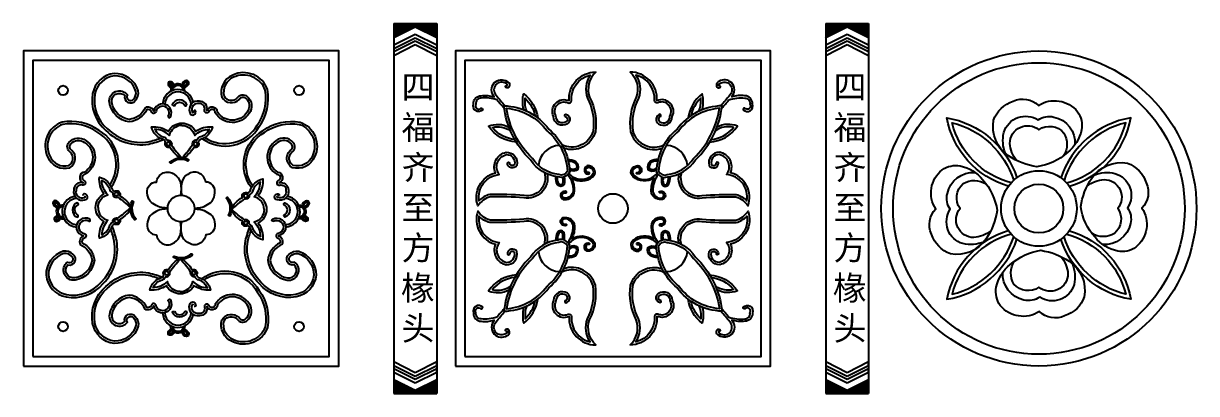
# Model space of a CAD drawing. Extents: x -66030 to 95157, y -13132 to 45879.
# Drawn here: x -64373 to -62885, y -962 to -492 of the extents above; entities that cross this region are included whole.
import ezdxf

# ---------------------------------------------------------------- set-up
doc = ezdxf.new("R2010")
doc.units = 0
doc.header["$LTSCALE"] = 100
doc.header["$MEASUREMENT"] = 0
for name, color, linetype in [('3', 11, 'CONTINUOUS'), ('4', 121, 'CONTINUOUS'), ('BH', 21, 'CONTINUOUS'), ('TEXT', 105, 'CONTINUOUS')]:
    doc.layers.add(name, color=color, linetype=linetype)
doc.styles.add('HZ', font='simhei.ttf')

# ---------------------------------------------------------------- blocks, each defined once
blk = doc.blocks.new('A$C16F37A51')
at = {"layer": '3'}
for p, q in [((0, 469.8), (0, 0)), ((0, 469.8), (54.4, 469.8)), ((0, 469.8), (0, 451.8)), ((0, 451.8), (27.2, 465.4)), ((27.2, 465.4), (54.4, 451.8)), ((54.4, 469.8), (54.4, 0)), ((54.4, 469.8), (54.4, 451.8)), ((0, 442.5), (27.2, 456.1)), ((0, 437.8), (27.2, 451.4)), ((0, 434), (27.2, 447.6)), ((27.2, 456.1), (54.4, 442.5)), ((27.2, 451.4), (54.4, 437.8)), ((27.2, 447.6), (54.4, 434)), ((0, 429.3), (27.2, 442.9)), ((0, 442.5), (0, 437.8)), ((0, 434), (0, 429.3)), ((27.2, 442.9), (54.4, 429.3)), ((54.4, 442.5), (54.4, 437.8)), ((54.4, 434), (54.4, 429.3)), ((0, 40.5), (27.2, 26.9)), ((0, 35.8), (27.2, 22.2)), ((0, 32), (27.2, 18.4)), ((27.2, 26.9), (54.4, 40.5)), ((27.2, 22.2), (54.4, 35.8)), ((27.2, 18.4), (54.4, 32)), ((54.4, 35.8), (54.4, 40.5)), ((54.4, 27.3), (54.4, 32)), ((0, 27.3), (27.2, 13.7)), ((0, 18), (27.2, 4.4)), ((27.2, 13.7), (54.4, 27.3)), ((27.2, 4.4), (54.4, 18)), ((54.4, 0), (54.4, 18)), ((0, 0), (54.4, 0))]:
    blk.add_line(p, q, dxfattribs=at)
at = {"layer": 'BH'}
for p, q in [((11.9, 457.8), (0, 469.6)), ((10.5, 457), (0, 467.5)), ((9, 456.3), (0, 465.4)), ((7.6, 455.6), (0, 463.3)), ((13.3, 458.5), (1.9, 469.8)), ((14.7, 459.2), (4, 469.8)), ((16.1, 459.9), (6.2, 469.8)), ((17.5, 460.6), (8.3, 469.8)), ((18.9, 461.3), (10.4, 469.8)), ((20.4, 462), (12.5, 469.8)), ((21.8, 462.7), (14.7, 469.8)), ((23.2, 463.4), (16.8, 469.8)), ((24.6, 464.1), (18.9, 469.8)), ((26, 464.8), (21, 469.8)), ((27.9, 465.1), (23.1, 469.8)), ((32.1, 462.9), (25.3, 469.8)), ((36.4, 460.8), (27.4, 469.8)), ((40.6, 458.7), (29.5, 469.8)), ((44.9, 456.6), (31.6, 469.8)), ((49.1, 454.4), (33.7, 469.8)), ((53.4, 452.3), (35.9, 469.8)), ((54.4, 453.4), (38, 469.8)), ((54.4, 455.6), (40.1, 469.8)), ((54.4, 457.7), (42.2, 469.8)), ((54.4, 459.8), (44.4, 469.8)), ((54.4, 461.9), (46.5, 469.8)), ((54.4, 464), (48.6, 469.8)), ((54.4, 466.2), (50.7, 469.8)), ((54.4, 468.3), (52.8, 469.8)), ((6.2, 454.9), (0, 461.1)), ((4.8, 454.2), (0, 459)), ((3.4, 453.5), (0, 456.9)), ((2, 452.8), (0, 454.8)), ((0.6, 452.1), (0, 452.7)), ((15.9, 0), (0, 15.9)), ((18.1, 0), (0.1, 17.9)), ((20.2, 0), (4.4, 15.8)), ((54.4, 10.4), (49.3, 15.5)), ((54.4, 12.5), (50.7, 16.2)), ((54.4, 14.6), (52.1, 16.9)), ((54.4, 16.7), (53.5, 17.6)), ((13.8, 0), (0, 13.8)), ((11.7, 0), (0, 11.7)), ((9.6, 0), (0, 9.6)), ((7.5, 0), (0, 7.5)), ((5.3, 0), (0, 5.3)), ((3.2, 0), (0, 3.2)), ((1.1, 0), (0, 1.1)), ((22.3, 0), (8.6, 13.7)), ((24.4, 0), (12.9, 11.6)), ((26.6, 0), (17.1, 9.4)), ((28.7, 0), (21.4, 7.3)), ((30.8, 0), (25.6, 5.2)), ((32.9, 0), (28.1, 4.8)), ((35, 0), (29.5, 5.6)), ((37.2, 0), (30.9, 6.3)), ((39.3, 0), (32.3, 7)), ((41.4, 0), (33.7, 7.7)), ((43.5, 0), (35.1, 8.4)), ((45.6, 0), (36.6, 9.1)), ((47.8, 0), (38, 9.8)), ((49.9, 0), (39.4, 10.5)), ((52, 0), (40.8, 11.2)), ((54.1, 0), (42.2, 11.9)), ((54.4, 1.9), (43.6, 12.6)), ((54.4, 4), (45, 13.3)), ((54.4, 6.1), (46.5, 14)), ((54.4, 8.2), (47.9, 14.7))]:
    blk.add_line(p, q, dxfattribs=at)

msp = doc.modelspace()

# ---------------------------------------------------------------- linework, layer by layer
at = {"layer": '4'}
for points in [[(-64361.1, -914.7), (-63985.1, -914.7), (-63985.1, -538.7), (-64361.1, -538.7)], [(-63813.1, -914.7), (-63437.1, -914.7), (-63437.1, -538.7), (-63813.1, -538.7)]]:
    msp.add_lwpolyline(points, close=True, dxfattribs=at)
for points in [[(-64189.3, -609.4, 0.872261), (-64186.7, -610.9, 1.177577), (-64207.8, -603.1, 0.450939), (-64218.8, -598.8, -0.262346), (-64238.7, -613.7, -0.330908), (-64261, -591.8, -0.722592), (-64244.6, -583.2, 0.819026), (-64231.3, -589.8, 0.249326), (-64227.4, -577.3, 0.336146), (-64257.9, -555.4, 0.333135), (-64285.3, -580.8, 0.266298), (-64268.5, -627.7, 0.240875), (-64214.1, -644.9, 0.037355), (-64195.3, -639.1, 0.037355)], [(-64189.3, -609.4, 1.177577), (-64204.9, -603.7, -0.760368), (-64210.6, -604.1, 0.395269), (-64216.6, -601.1, -0.254502), (-64238.8, -616.7, -0.334586), (-64264, -592.2, -0.788151), (-64241.1, -582.6, 0.981233), (-64233.6, -587.8, 0.250361), (-64230.3, -578, 0.333221), (-64257.7, -558.4, 0.331921), (-64282.4, -581.3, 0.266889), (-64266.5, -625.5, 0.240957), (-64214.7, -642, 0.030771), (-64199.5, -637.5, 0.030771)], [(-64169.3, -573.1, 0.231977), (-64163.4, -568.7, 0.577847), (-64166.4, -564.1, 0.368832), (-64171.9, -569.9)], [(-64146, -638.2, 0.438704), (-64073.9, -622.7, 0.198602), (-64063.4, -575.7, 0.444296), (-64107.6, -557.3, 0.380038), (-64121.3, -585.5, 0.499805), (-64099.4, -588.2, -0.493787), (-64091.2, -586.7, -0.395801), (-64089.2, -604.3, -0.545709), (-64126.8, -604.3, 0.767554), (-64140.5, -602.3, 0.520552), (-64149.9, -590.6, 0.592386), (-64162, -604.7, 0.96344), (-64154.6, -604.3, 0.543381), (-64156.5, -602.1)], [(-64143, -636.6, 0.429488), (-64076.5, -621, 0.198012), (-64066.3, -576.5, 0.442499), (-64106.4, -560.1, 0.375785), (-64118.5, -584.3, 0.478604), (-64101.8, -586.4, -0.472454), (-64089.2, -584.4, -0.393233), (-64086.7, -606, -0.554754), (-64129.7, -605.2, 0.824365), (-64137.7, -603.5, -0.942398), (-64143.4, -601.5, 0.54183), (-64150.1, -593.6, 0.636175), (-64159, -604.1, 1.172999), (-64157.6, -604.3)], [(-63763.1, -599.4, -0.012328), (-63772.4, -588.9, 0.112437), (-63792.3, -586.5, 0.465978), (-63799, -594.4, 0.918868), (-63792.6, -599.3, -0.482938), (-63790.4, -601.3, -0.843527), (-63802, -593.9, -0.427376), (-63792.5, -583.5, -0.087474), (-63775.8, -584.8, -0.387284), (-63775.8, -567.3, -0.3699), (-63759.5, -565.4, -0.490143), (-63757.1, -572.5, -0.635983), (-63761.7, -571.7, -0.28673), (-63759.6, -570.9, 0.545886), (-63760.8, -568.1, 0.382832), (-63773.6, -569.3, 0.389495), (-63773.5, -582.8, 0.015887), (-63761.9, -596.3)], [(-63685.7, -609.8, -0.473658), (-63684.9, -606.9, -0.63459), (-63682.9, -619.1, -0.605709), (-63700.4, -610.1, -0.70491), (-63680.8, -589.8, -0.431408), (-63647, -553.5, 0.298249), (-63654.8, -585.3, -0.153429), (-63647.4, -629.3, -0.43483), (-63687.6, -650.1)], [(-63685.7, -609.8, -0.636066), (-63684.6, -616.6, -0.635676), (-63697.4, -609.4, -0.727456), (-63682.1, -592.5, 0.564973), (-63677.8, -589.6, -0.364091), (-63654.1, -557.4, 0.235156), (-63657.5, -586.5, -0.153373), (-63650.4, -628.6, -0.471044), (-63689.9, -645.8)], [(-63564.5, -609.8, 0.473658), (-63565.3, -606.9, 0.63459), (-63567.4, -619.1, 0.605709), (-63549.9, -610.1, 0.70491), (-63569.4, -589.8, 0.431408), (-63603.2, -553.5, -0.298249), (-63595.5, -585.3, 0.153429), (-63602.8, -629.3, 0.43483), (-63562.7, -650.1)], [(-63564.5, -609.8, 0.636066), (-63565.7, -616.6, 0.635676), (-63552.9, -609.4, 0.727456), (-63568.2, -592.5, -0.564973), (-63572.4, -589.6, 0.364091), (-63596.1, -557.4, -0.235156), (-63592.7, -586.5, 0.153373), (-63599.9, -628.6, 0.471044), (-63560.4, -645.8)], [(-63487.1, -599.4, 0.012328), (-63477.9, -588.9, -0.112437), (-63457.9, -586.5, -0.465978), (-63451.3, -594.4, -0.918868), (-63457.7, -599.3, 0.482938), (-63459.9, -601.3, 0.843527), (-63448.2, -593.9, 0.427376), (-63457.8, -583.5, 0.087474), (-63474.5, -584.8, 0.387284), (-63474.5, -567.3, 0.3699), (-63490.8, -565.4, 0.490143), (-63493.1, -572.5, 0.635983), (-63488.6, -571.7, 0.28673), (-63490.6, -570.9, -0.545886), (-63489.5, -568.1, -0.382832), (-63476.7, -569.3, -0.389495), (-63476.8, -582.8, -0.015887), (-63488.3, -596.3)], [(-64182.4, -570.3, 0.631731), (-64188.9, -566.4, 0.480161), (-64185.4, -573.8)], [(-64184.2, -571.9, 0.642855), (-64187.3, -567.8, 0.497612), (-64184.2, -571.9, 0.425934)], [(-64168.9, -577.5, 0.313451), (-64172.3, -569.6, 0.252732), (-64180.4, -569.1, 0.294507), (-64186.5, -578.2, 0.294507)], [(-64170.8, -576.7, 0.295832), (-64173.4, -571.3, 0.253926), (-64179.6, -571, 0.260952), (-64184.4, -577.2)], [(-64170.4, -571.2, 0.263389), (-64165.2, -567.8, 0.566537), (-64166.2, -566.1, 0.366261), (-64170.4, -571.2, 0.36535)], [(-63738.1, -601.6, -0.104326), (-63739.5, -589, -0.113997), (-63738.3, -581.2, -0.19861), (-63720.4, -611.8)], [(-63734.3, -603.3, -0.132274), (-63736.5, -589, -0.04067), (-63736.5, -586.7, -0.152746), (-63723.9, -609.3, -0.152746)], [(-63512.1, -601.6, 0.104326), (-63510.7, -589, 0.113997), (-63512, -581.2, 0.19861), (-63529.9, -611.8)], [(-63516, -603.3, 0.132274), (-63513.8, -589, 0.04067), (-63513.7, -586.7, 0.152746), (-63526.4, -609.3, 0.152746)], [(-63127.2, -656.7, -0.151036), (-63129.2, -630.2, -0.503626), (-63085.6, -614.3, -0.219185), (-63065.7, -610.6, -0.377644), (-63039, -645.8, -0.377644)], [(-64261.6, -699.6, 0.438704), (-64277.1, -627.6, 0.198602), (-64324.1, -617, 0.444296), (-64342.4, -661.2, 0.380038), (-64314.3, -674.9, 0.499805), (-64311.5, -653, -0.493787), (-64313.1, -644.8, -0.395801), (-64295.5, -642.8, -0.545709), (-64295.5, -680.4, 0.767554), (-64297.5, -694.1, 0.520552), (-64309.2, -703.5, 0.592386), (-64295.1, -715.6, 0.96344), (-64295.5, -708.2, 0.543381), (-64297.7, -710.1)], [(-64263.2, -696.6, 0.429488), (-64278.8, -630.1, 0.198012), (-64323.3, -619.9, 0.442499), (-64339.7, -660, 0.375785), (-64315.5, -672.1, 0.478604), (-64313.4, -655.4, -0.472454), (-64315.4, -642.8, -0.393233), (-64293.8, -640.4, -0.554754), (-64294.6, -683.3, 0.824365), (-64296.3, -691.3, -0.942398), (-64298.3, -697, 0.54183), (-64306.2, -703.7, 0.636175), (-64295.7, -712.6, 1.172999), (-64295.5, -711.2)], [(-64172, -621.3, 0.34334), (-64188.1, -633.9, 0.182137), (-64206.5, -626, 0.233986), (-64194, -636.3, -0.118047), (-64190.3, -640.3, -0.173638), (-64187.5, -640.4, -0.360162), (-64185.2, -646.3, 0.039103), (-64172, -662.4)], [(-64172, -621.3, -0.34334), (-64155.8, -633.9, -0.182137), (-64137.5, -626, -0.233986), (-64150, -636.3, 0.118047), (-64153.6, -640.3, 0.173638), (-64156.4, -640.4, 0.360162), (-64158.7, -646.3, -0.039103), (-64172, -662.4)], [(-64083.9, -700.5, -0.445028), (-64069, -627.6, -0.198602), (-64022.1, -617, -0.444296), (-64003.7, -661.2, -0.380038), (-64031.9, -674.9, -0.499805), (-64034.6, -653, 0.493787), (-64033.1, -644.8, 0.395801), (-64050.7, -642.8, 0.545709), (-64050.7, -680.4, -0.767554), (-64048.7, -694.1, -0.520552), (-64037, -703.5, -0.592386), (-64051.1, -715.6, -0.96344), (-64050.7, -708.2, -0.543381), (-64048.5, -710.1)], [(-64082.3, -697.7, -0.437848), (-64067.4, -630.1, -0.198012), (-64022.9, -619.9, -0.442499), (-64006.5, -660, -0.375785), (-64030.7, -672.1, -0.478604), (-64032.8, -655.4, 0.472454), (-64030.8, -642.8, 0.393233), (-64052.4, -640.4, 0.554754), (-64051.6, -683.3, -0.824365), (-64049.9, -691.3, 0.942398), (-64047.9, -697, -0.54183), (-64040, -703.7, -0.636175), (-64050.5, -712.6, -1.172999), (-64050.7, -711.2)], [(-63747.7, -642.5, -0.232867), (-63783, -622.1, -0.216656), (-63757, -623.4)], [(-63749.6, -639.3, -0.195763), (-63778.1, -623.7, -0.214751), (-63755.2, -628)], [(-63502.5, -642.5, 0.232867), (-63467.2, -622.1, 0.216656), (-63493.2, -623.4)], [(-63500.7, -639.3, 0.195763), (-63472.1, -623.7, 0.214751), (-63495.1, -628)], [(-63123.5, -698.5, -0.284183), (-63201.4, -611.5, -0.27601), (-63112.5, -687.6)], [(-63120, -694.3, -0.270527), (-63194.9, -617.9, -0.262085), (-63116.7, -691, -0.257589)], [(-63113.1, -665.6, -0.148588), (-63121.6, -644, -0.628766), (-63084.7, -626.7, -0.384886), (-63052.9, -630.9, -0.278419), (-63053.3, -659.7, -0.213459)], [(-63045.9, -698.5, 0.284183), (-62968, -611.5, 0.27601), (-63056.8, -687.6)], [(-63049.3, -694.3, 0.270527), (-62974.5, -617.9, 0.262085), (-63052.7, -691, 0.257589)], [(-64169.5, -662.7, -0.073406), (-64163.5, -664.6, -0.403724), (-64164.4, -666.4, 0.303811), (-64185.9, -669.1, -0.525964), (-64187.3, -667.6, -0.161147), (-64174.8, -662.4)], [(-63708.5, -682.8, -0.53106), (-63738.3, -713.1, 0.022027), (-63781.1, -711.9, 0.177812), (-63796.5, -723.3, -0.442279), (-63774.1, -681.4, -0.478814), (-63760.7, -655.3, -0.521693), (-63747.2, -672, -0.793088), (-63759.1, -668.7, -0.557942), (-63756.1, -668.9)], [(-63712.1, -681.1, -0.567903), (-63737.9, -710.1, 0.022315), (-63781.5, -708.9, 0.12934), (-63795.1, -716.8, -0.426584), (-63769.3, -683.5, -0.554463), (-63760.3, -658.3, -0.50441), (-63750, -670.8, -0.757365), (-63756.1, -668.9, -0.757365)], [(-63682.3, -664.5, -0.166781), (-63672.6, -666.8, -0.285913), (-63669.5, -677, -0.306365), (-63680.1, -678.1, -0.306365)], [(-63681.8, -666.4, -0.158313), (-63673.8, -668.4, -0.259669), (-63671.2, -675.9, -0.333088), (-63680.3, -675.6)], [(-63568, -664.5, 0.166781), (-63577.7, -666.8, 0.285913), (-63580.8, -677, 0.306365), (-63570.2, -678.1, 0.306365)], [(-63568.5, -666.4, 0.158313), (-63576.5, -668.4, 0.259669), (-63579, -675.9, 0.333088), (-63569.9, -675.6)], [(-63541.7, -682.8, 0.53106), (-63512, -713.1, -0.022027), (-63469.2, -711.9, -0.177812), (-63453.7, -723.3, 0.442279), (-63476.1, -681.4, 0.478814), (-63489.6, -655.3, 0.521693), (-63503, -672, 0.793088), (-63491.2, -668.7, 0.557942), (-63494.2, -668.9)], [(-63538.2, -681.1, 0.567903), (-63512.4, -710.1, -0.022315), (-63468.7, -708.9, -0.12934), (-63455.2, -716.8, 0.426584), (-63480.9, -683.5, 0.554463), (-63490, -658.3, 0.50441), (-63500.2, -670.8, 0.757365), (-63494.2, -668.9, 0.757365)], [(-64190.1, -726.5, -0.026608), (-64195.1, -725.8, -0.173293), (-64212.5, -717.2, -0.144645), (-64216, -707, -0.45813), (-64204.2, -693.1, -0.587442), (-64181.5, -683.5, -0.216922), (-64174, -693.9, -0.114035), (-64174, -709.7, -0.114035)], [(-64156.1, -726.5, 0.026608), (-64151.1, -725.8, 0.173293), (-64133.7, -717.2, 0.144645), (-64130.2, -707, 0.45813), (-64141.9, -693.1, 0.587442), (-64164.6, -683.5, 0.216922), (-64172.2, -693.9, 0.114035), (-64172.2, -709.7)], [(-63682.5, -683.6, -0.176296), (-63675.8, -704.6, -0.418482), (-63686.5, -713.4, -1.194696), (-63685.1, -707, 0.844566), (-63684.4, -705.2, 1.185614), (-63686.6, -715.4, 0.418009), (-63673.8, -704.8, 0.124906), (-63677.3, -688.2, 0.334195), (-63650.7, -686.4, 0.606298), (-63653.7, -672.8, 0.593306), (-63661.4, -678.4, 0.504045), (-63655.4, -682.7, 0.659419), (-63656, -680.8, -0.517301), (-63659.4, -678.2, -0.622904), (-63654.4, -674.7, -0.618675), (-63652, -684.9, -0.431773), (-63681.2, -682)], [(-63567.7, -683.6, 0.176296), (-63574.5, -704.6, 0.418482), (-63563.8, -713.4, 1.194696), (-63565.1, -707, -0.844566), (-63565.9, -705.2, -1.185614), (-63563.6, -715.4, -0.418009), (-63576.5, -704.8, -0.124906), (-63573, -688.2, -0.334195), (-63599.5, -686.4, -0.606298), (-63596.6, -672.8, -0.593306), (-63588.9, -678.4, -0.504045), (-63594.8, -682.7, -0.659419), (-63594.2, -680.8, 0.517301), (-63590.9, -678.2, 0.622904), (-63595.8, -674.7, 0.618675), (-63598.2, -684.9, 0.431773), (-63569.1, -682)], [(-63154.7, -769.3, -0.151036), (-63181.2, -771.3, -0.503626), (-63197.1, -727.7, -0.219185), (-63200.8, -707.8, -0.377644), (-63165.6, -681, -0.377644)], [(-63014.6, -684.2, -0.151036), (-62988.2, -682.2, -0.503626), (-62972.2, -725.8, -0.219185), (-62968.5, -745.7, -0.377644), (-63003.8, -772.4, -0.377644)], [(-64278.5, -725.6, -0.34334), (-64265.9, -709.4, -0.182137), (-64273.8, -691.1, -0.233986), (-64263.5, -703.6, 0.118047), (-64259.4, -707.3, 0.173638), (-64259.4, -710, 0.360162), (-64253.4, -712.4, -0.039103), (-64237.4, -725.6)], [(-64067.7, -727.8, 0.34334), (-64080.3, -711.7, 0.182137), (-64072.3, -693.3, 0.233986), (-64082.7, -705.8, -0.118047), (-64086.7, -709.5, -0.173638), (-64086.8, -712.2, -0.360162), (-64092.7, -714.6, 0.039103), (-64108.7, -727.8)], [(-63687.4, -686.7, -0.162811), (-63687.2, -696.2, -0.53773), (-63695.6, -696.5, -0.134047), (-63697.6, -686.4)], [(-63689.3, -687.1, -0.16202), (-63689.1, -695.3, -0.499237), (-63693.9, -695.4, -0.131387), (-63695.6, -686.5, -0.131387)], [(-63562.9, -686.7, 0.162811), (-63563, -696.2, 0.53773), (-63554.6, -696.5, 0.134047), (-63552.7, -686.4)], [(-63560.9, -687.1, 0.16202), (-63561.2, -695.3, 0.499237), (-63556.3, -695.4, 0.131387), (-63554.7, -686.5, 0.131387)], [(-63145.8, -755.1, -0.148588), (-63167.4, -763.6, -0.628766), (-63184.7, -726.8, -0.384886), (-63180.6, -695, -0.278419), (-63151.8, -695.3, -0.213459)], [(-63023.5, -698.4, -0.148588), (-63002, -689.9, -0.628766), (-62984.7, -726.7, -0.384886), (-62988.8, -758.5, -0.278419), (-63017.6, -758.2, -0.213459)], [(-64109.1, -730.3, -0.073406), (-64111, -736.3, -0.403724), (-64112.8, -735.4, 0.303811), (-64115.5, -713.8, -0.525964), (-64114, -712.5, -0.161147), (-64108.8, -725)], [(-64326.7, -722.9, 0.231977), (-64331.1, -717, 0.577847), (-64335.7, -720, 0.368832), (-64329.9, -725.5)], [(-64328.5, -724, 0.263389), (-64332, -718.8, 0.566537), (-64333.7, -719.8, 0.366261), (-64328.5, -724, 0.36535)], [(-64322.3, -722.5, 0.313451), (-64330.2, -725.9, 0.252732), (-64330.6, -734, 0.294507), (-64321.6, -740.1, 0.294507)], [(-64323, -724.4, 0.295832), (-64328.5, -727, 0.253926), (-64328.8, -733.2, 0.260952), (-64322.6, -738)], [(-64278.5, -725.6, 0.34334), (-64265.9, -741.7, 0.182137), (-64273.8, -760.1, 0.233986), (-64263.5, -747.6, -0.118047), (-64259.4, -743.9, -0.173638), (-64259.4, -741.2, -0.360162), (-64253.4, -738.8, 0.039103), (-64237.4, -725.6)], [(-64237.1, -723.1, -0.073406), (-64235.2, -717.1, -0.403724), (-64233.4, -718, 0.303811), (-64230.6, -739.6, -0.525964), (-64232.1, -740.9, -0.161147), (-64237.4, -728.4)], [(-64190.1, -726.9, 0.026608), (-64195.1, -727.6, 0.173293), (-64212.5, -736.2, 0.144645), (-64216, -746.4, 0.45813), (-64204.2, -760.2, 0.587442), (-64181.5, -769.8, 0.216922), (-64174, -759.5, 0.114035), (-64174, -743.7, 0.114035)], [(-64156.1, -726.9, -0.026608), (-64151.1, -727.6, -0.173293), (-64133.7, -736.2, -0.144645), (-64130.2, -746.4, -0.45813), (-64141.9, -760.2, -0.587442), (-64164.6, -769.8, -0.216922), (-64172.2, -759.5, -0.114035), (-64172.2, -743.7, -0.114035)], [(-64067.7, -727.8, -0.34334), (-64080.3, -744, -0.182137), (-64072.3, -762.3, -0.233986), (-64082.7, -749.8, 0.118047), (-64086.7, -746.1, 0.173638), (-64086.8, -743.4, 0.360162), (-64092.7, -741, -0.039103), (-64108.7, -727.8)], [(-64023.9, -722.5, -0.313451), (-64016, -725.9, -0.252732), (-64015.5, -734, -0.294507), (-64024.6, -740.1, -0.294507)], [(-64023.1, -724.4, -0.295832), (-64017.7, -727, -0.253926), (-64017.4, -733.2, -0.260952), (-64023.6, -738)], [(-64019.5, -722.9, -0.231977), (-64015.1, -717, -0.577847), (-64010.5, -720, -0.368832), (-64016.3, -725.5)], [(-64017.6, -724, -0.263389), (-64014.2, -718.8, -0.566537), (-64012.5, -719.8, -0.366261), (-64017.6, -724, -0.36535)], [(-64290.3, -742.9, 0.872261), (-64288.9, -740.3, 1.177577), (-64296.7, -761.4, 0.450939), (-64301, -772.4, -0.262346), (-64286.1, -792.3, -0.330908), (-64308, -814.7, -0.722592), (-64316.6, -798.2, 0.819026), (-64310, -784.9, 0.249326), (-64322.5, -781, 0.336146), (-64344.4, -811.5, 0.333135), (-64319, -838.9, 0.266298), (-64272, -822.1, 0.240875), (-64254.8, -767.7, 0.037355), (-64260.7, -748.9, 0.037355)], [(-64290.3, -742.9, 1.177577), (-64296.1, -758.5, -0.760368), (-64295.7, -764.2, 0.395269), (-64298.7, -770.2, -0.254502), (-64283.1, -792.4, -0.334586), (-64307.5, -817.6, -0.788151), (-64317.2, -794.7, 0.981233), (-64312, -787.2, 0.250361), (-64321.8, -783.9, 0.333221), (-64341.4, -811.3, 0.331921), (-64318.4, -836, 0.266889), (-64274.3, -820.1, 0.240957), (-64257.8, -768.3, 0.030771), (-64262.3, -753.1, 0.030771)], [(-64329.5, -736, 0.631731), (-64333.4, -742.5, 0.480161), (-64326, -739)], [(-64327.8, -737.8, 0.642855), (-64332, -740.9, 0.497612), (-64327.8, -737.8, 0.425934)], [(-64055.8, -742.9, -0.872261), (-64057.3, -740.3, -1.177577), (-64049.5, -761.4, -0.450939), (-64045.2, -772.4, 0.262346), (-64060, -792.3, 0.330908), (-64038.1, -814.7, 0.722592), (-64029.5, -798.2, -0.819026), (-64036.2, -784.9, -0.249326), (-64023.7, -781, -0.336146), (-64001.8, -811.5, -0.333135), (-64027.2, -838.9, -0.266298), (-64074.1, -822.1, -0.240875), (-64091.3, -767.7, -0.037355), (-64085.5, -748.9, -0.037355)], [(-64055.8, -742.9, -1.177577), (-64050.1, -758.5, 0.760368), (-64050.5, -764.2, -0.395269), (-64047.5, -770.2, 0.254502), (-64063.1, -792.4, 0.334586), (-64038.6, -817.6, 0.788151), (-64029, -794.7, -0.981233), (-64034.2, -787.2, -0.250361), (-64024.4, -783.9, -0.333221), (-64004.8, -811.3, -0.331921), (-64027.7, -836, -0.266889), (-64071.9, -820.1, -0.240957), (-64088.4, -768.3, -0.030771), (-64083.9, -753.1, -0.030771)], [(-64016.7, -736, -0.631731), (-64012.8, -742.5, -0.480161), (-64020.2, -739)], [(-64018.3, -737.8, -0.642855), (-64014.2, -740.9, -0.497612), (-64018.3, -737.8, -0.425934)], [(-63708.5, -770.6, 0.53106), (-63738.3, -740.3, -0.022027), (-63781.1, -741.5, -0.177812), (-63796.5, -730.1, 0.442279), (-63774.1, -772, 0.478814), (-63760.7, -798.1, 0.521693), (-63747.2, -781.4, 0.793088), (-63759.1, -784.7, 0.557942), (-63756.1, -784.5)], [(-63712.1, -772.3, 0.567903), (-63737.9, -743.3, -0.022315), (-63781.5, -744.5, -0.12934), (-63795.1, -736.6, 0.426584), (-63769.3, -769.9, 0.554463), (-63760.3, -795.1, 0.50441), (-63750, -782.6, 0.757365), (-63756.1, -784.5, 0.757365)], [(-63682.5, -769.8, 0.176296), (-63675.8, -748.8, 0.418482), (-63686.5, -740, 1.194696), (-63685.1, -746.4, -0.844566), (-63684.4, -748.2, -1.185614), (-63686.6, -738, -0.418009), (-63673.8, -748.6, -0.124906), (-63677.3, -765.1, -0.334195), (-63650.7, -767, -0.606298), (-63653.7, -780.5, -0.593306), (-63661.4, -775, -0.504045), (-63655.4, -770.7, -0.659419), (-63656, -772.6, 0.517301), (-63659.4, -775.2, 0.622904), (-63654.4, -778.7, 0.618675), (-63652, -768.5, 0.431773), (-63681.2, -771.4)], [(-63567.7, -769.8, -0.176296), (-63574.5, -748.8, -0.418482), (-63563.8, -740, -1.194696), (-63565.1, -746.4, 0.844566), (-63565.9, -748.2, 1.185614), (-63563.6, -738, 0.418009), (-63576.5, -748.6, 0.124906), (-63573, -765.1, 0.334195), (-63599.5, -767, 0.606298), (-63596.6, -780.5, 0.593306), (-63588.9, -775, 0.504045), (-63594.8, -770.7, 0.659419), (-63594.2, -772.6, -0.517301), (-63590.9, -775.2, -0.622904), (-63595.8, -778.7, -0.618675), (-63598.2, -768.5, -0.431773), (-63569.1, -771.4)], [(-63541.7, -770.6, -0.53106), (-63512, -740.3, 0.022027), (-63469.2, -741.5, 0.177812), (-63453.7, -730.1, -0.442279), (-63476.1, -772, -0.478814), (-63489.6, -798.1, -0.521693), (-63503, -781.4, -0.793088), (-63491.2, -784.7, -0.557942), (-63494.2, -784.5)], [(-63538.2, -772.3, -0.567903), (-63512.4, -743.3, 0.022315), (-63468.7, -744.5, 0.12934), (-63455.2, -736.6, -0.426584), (-63480.9, -769.9, -0.554463), (-63490, -795.1, -0.50441), (-63500.2, -782.6, -0.757365), (-63494.2, -784.5, -0.757365)], [(-63687.4, -766.7, 0.162811), (-63687.2, -757.2, 0.53773), (-63695.6, -756.9, 0.134047), (-63697.6, -767)], [(-63689.3, -766.3, 0.16202), (-63689.1, -758.1, 0.499237), (-63693.9, -758, 0.131387), (-63695.6, -766.9, 0.131387)], [(-63562.9, -766.7, -0.162811), (-63563, -757.2, -0.53773), (-63554.6, -756.9, -0.134047), (-63552.7, -767)], [(-63560.9, -766.3, -0.16202), (-63561.2, -758.1, -0.499237), (-63556.3, -758, -0.131387), (-63554.7, -766.9, -0.131387)], [(-63123.5, -755, 0.284183), (-63201.4, -842, 0.27601), (-63112.5, -765.8)], [(-63045.9, -755, -0.284183), (-62968, -842, -0.27601), (-63056.8, -765.8)], [(-63120, -759.2, 0.270527), (-63194.9, -835.6, 0.262085), (-63116.7, -762.5, 0.257589)], [(-63049.3, -759.2, -0.270527), (-62974.5, -835.6, -0.262085), (-63052.7, -762.5, -0.257589)], [(-64176.7, -790.7, -0.073406), (-64182.7, -788.8, -0.403724), (-64181.8, -787, 0.303811), (-64160.2, -784.2, -0.525964), (-64158.9, -785.8, -0.161147), (-64171.4, -791)], [(-63682.3, -788.9, 0.166781), (-63672.6, -786.6, 0.285913), (-63669.5, -776.4, 0.306365), (-63680.1, -775.3, 0.306365)], [(-63681.8, -787, 0.158313), (-63673.8, -785, 0.259669), (-63671.2, -777.5, 0.333088), (-63680.3, -777.8)], [(-63568, -788.9, -0.166781), (-63577.7, -786.6, -0.285913), (-63580.8, -776.4, -0.306365), (-63570.2, -775.3, -0.306365)], [(-63568.5, -787, -0.158313), (-63576.5, -785, -0.259669), (-63579, -777.5, -0.333088), (-63569.9, -777.8)], [(-63056.3, -787.9, -0.148588), (-63047.8, -809.4, -0.628766), (-63084.6, -826.7, -0.384886), (-63116.4, -822.6, -0.278419), (-63116.1, -793.8, -0.213459)], [(-64174.2, -832.1, -0.34334), (-64190.3, -819.5, -0.182137), (-64208.7, -827.4, -0.233986), (-64196.2, -817.1, 0.118047), (-64192.5, -813, 0.173638), (-64189.8, -813, 0.360162), (-64187.4, -807.1, -0.039103), (-64174.2, -791)], [(-64174.2, -832.1, 0.34334), (-64158, -819.5, 0.182137), (-64139.7, -827.4, 0.233986), (-64152.2, -817.1, -0.118047), (-64155.9, -813, -0.173638), (-64158.6, -813, -0.360162), (-64161, -807.1, 0.039103), (-64174.2, -791)], [(-63685.7, -843.6, 0.473658), (-63684.9, -846.5, 0.63459), (-63682.9, -834.3, 0.605709), (-63700.4, -843.3, 0.70491), (-63680.8, -863.6, 0.431408), (-63647, -899.9, -0.298249), (-63654.8, -868.1, 0.153429), (-63647.4, -824.1, 0.43483), (-63687.6, -803.3)], [(-63564.5, -843.6, -0.473658), (-63565.3, -846.5, -0.63459), (-63567.4, -834.3, -0.605709), (-63549.9, -843.3, -0.70491), (-63569.4, -863.6, -0.431408), (-63603.2, -899.9, 0.298249), (-63595.5, -868.1, -0.153429), (-63602.8, -824.1, -0.43483), (-63562.7, -803.3)], [(-63042.2, -796.8, -0.151036), (-63040.1, -823.3, -0.503626), (-63083.7, -839.2, -0.219185), (-63103.6, -842.9, -0.377644), (-63130.4, -807.7, -0.377644)], [(-64189.3, -844, -0.872261), (-64186.7, -842.5, -1.177577), (-64207.8, -850.3, -0.450939), (-64218.8, -854.6, 0.262346), (-64238.7, -839.7, 0.330908), (-64261, -861.6, 0.722592), (-64244.6, -870.2, -0.819026), (-64231.3, -863.6, -0.249326), (-64227.4, -876.1, -0.336146), (-64257.9, -898, -0.333135), (-64285.3, -872.6, -0.266298), (-64268.5, -825.7, -0.240875), (-64214.1, -808.5, -0.037355), (-64195.3, -814.3, -0.037355)], [(-64189.3, -844, -1.177577), (-64204.9, -849.7, 0.760368), (-64210.6, -849.3, -0.395269), (-64216.6, -852.3, 0.254502), (-64238.8, -836.7, 0.334586), (-64264, -861.2, 0.788151), (-64241.1, -870.8, -0.981233), (-64233.6, -865.6, -0.250361), (-64230.3, -875.4, -0.333221), (-64257.7, -895, -0.331921), (-64282.4, -872.1, -0.266889), (-64266.5, -827.9, -0.240957), (-64214.7, -811.4, -0.030771), (-64199.5, -815.9, -0.030771)], [(-64146.9, -815.8, -0.445028), (-64073.9, -830.7, -0.198602), (-64063.4, -877.7, -0.444296), (-64107.6, -896, -0.380038), (-64121.3, -867.9, -0.499805), (-64099.4, -865.2, 0.493787), (-64091.2, -866.7, 0.395801), (-64089.2, -849.1, 0.545709), (-64126.8, -849.1, -0.767554), (-64140.5, -851.1, -0.520552), (-64149.9, -862.8, -0.592386), (-64162, -848.7, -0.96344), (-64154.6, -849.1, -0.543381), (-64156.5, -851.3)], [(-64144.1, -817.5, -0.437848), (-64076.5, -832.4, -0.198012), (-64066.3, -876.9, -0.442499), (-64106.4, -893.3, -0.375785), (-64118.5, -869.1, -0.478604), (-64101.8, -867, 0.472454), (-64089.2, -869, 0.393233), (-64086.7, -847.4, 0.554754), (-64129.7, -848.2, -0.824365), (-64137.7, -849.9, 0.942398), (-64143.4, -851.9, -0.54183), (-64150.1, -859.8, -0.636175), (-64159, -849.3, -1.172999), (-64157.6, -849.1)], [(-63747.7, -810.9, 0.232867), (-63783, -831.3, 0.216656), (-63757, -830)], [(-63749.6, -814.1, 0.195763), (-63778.1, -829.7, 0.214751), (-63755.2, -825.3)], [(-63685.7, -843.6, 0.636066), (-63684.6, -836.8, 0.635676), (-63697.4, -844, 0.727456), (-63682.1, -860.9, -0.564973), (-63677.8, -863.8, 0.364091), (-63654.1, -896, -0.235156), (-63657.5, -866.9, 0.153373), (-63650.4, -824.8, 0.471044), (-63689.9, -807.6)], [(-63564.5, -843.6, -0.636066), (-63565.7, -836.8, -0.635676), (-63552.9, -844, -0.727456), (-63568.2, -860.9, 0.564973), (-63572.4, -863.8, -0.364091), (-63596.1, -896, 0.235156), (-63592.7, -866.9, -0.153373), (-63599.9, -824.8, -0.471044), (-63560.4, -807.6)], [(-63502.5, -810.9, -0.232867), (-63467.2, -831.3, -0.216656), (-63493.2, -830)], [(-63500.7, -814.1, -0.195763), (-63472.1, -829.7, -0.214751), (-63495.1, -825.3)], [(-63738.1, -851.8, 0.104326), (-63739.5, -864.4, 0.113997), (-63738.3, -872.2, 0.19861), (-63720.4, -841.6)], [(-63734.3, -850.1, 0.132274), (-63736.5, -864.4, 0.04067), (-63736.5, -866.7, 0.152746), (-63723.9, -844.1, 0.152746)], [(-63512.1, -851.8, -0.104326), (-63510.7, -864.4, -0.113997), (-63512, -872.2, -0.19861), (-63529.9, -841.6)], [(-63516, -850.1, -0.132274), (-63513.8, -864.4, -0.04067), (-63513.7, -866.7, -0.152746), (-63526.4, -844.1, -0.152746)], [(-63763.1, -854, 0.012328), (-63772.4, -864.5, -0.112437), (-63792.3, -866.9, -0.465978), (-63799, -859, -0.918868), (-63792.6, -854.1, 0.482938), (-63790.4, -852.1, 0.843527), (-63802, -859.5, 0.427376), (-63792.5, -869.9, 0.087474), (-63775.8, -868.6, 0.387284), (-63775.8, -886.1, 0.3699), (-63759.5, -888, 0.490143), (-63757.1, -880.9, 0.635983), (-63761.7, -881.7, 0.28673), (-63759.6, -882.5, -0.545886), (-63760.8, -885.3, -0.382832), (-63773.6, -884.1, -0.389495), (-63773.5, -870.6, -0.015887), (-63761.9, -857)], [(-63487.1, -854, -0.012328), (-63477.9, -864.5, 0.112437), (-63457.9, -866.9, 0.465978), (-63451.3, -859, 0.918868), (-63457.7, -854.1, -0.482938), (-63459.9, -852.1, -0.843527), (-63448.2, -859.5, -0.427376), (-63457.8, -869.9, -0.087474), (-63474.5, -868.6, -0.387284), (-63474.5, -886.1, -0.3699), (-63490.8, -888, -0.490143), (-63493.1, -880.9, -0.635983), (-63488.6, -881.7, -0.28673), (-63490.6, -882.5, 0.545886), (-63489.5, -885.3, 0.382832), (-63476.7, -884.1, 0.389495), (-63476.8, -870.6, 0.015887), (-63488.3, -857)], [(-64168.9, -875.9, -0.313451), (-64172.3, -883.8, -0.252732), (-64180.4, -884.3, -0.294507), (-64186.5, -875.2, -0.294507)], [(-64170.8, -876.7, -0.295832), (-64173.4, -882.1, -0.253926), (-64179.6, -882.4, -0.260952), (-64184.4, -876.2)], [(-64182.4, -883.1, -0.631731), (-64188.9, -887, -0.480161), (-64185.4, -879.6)], [(-64184.2, -881.5, -0.642855), (-64187.3, -885.6, -0.497612), (-64184.2, -881.5, -0.425934)], [(-64169.3, -880.3, -0.231977), (-64163.4, -884.7, -0.577847), (-64166.4, -889.3, -0.368832), (-64171.9, -883.5)], [(-64170.4, -882.2, -0.263389), (-64165.2, -885.6, -0.566537), (-64166.2, -887.3, -0.366261), (-64170.4, -882.2, -0.36535)]]:
    msp.add_lwpolyline(points, format="xyb", dxfattribs=at)
for points in [[(-64181.4, -596.2, -0.676419), (-64168.4, -596.1, 0.493558), (-64165.7, -594.9, 0.676419), (-64184.2, -595.1, 0.267073)], [(-63142.2, -614.5, -0.237141), (-63117.3, -590.5, -0.312284), (-63085.2, -596, -0.387476), (-63035.6, -603.8, -0.208513), (-63030.6, -626.8, -0.175299), (-63048.3, -655.6, -0.146972), (-63087.1, -673.7, -0.109808), (-63123.1, -659.8, -0.298276)], [(-63680, -679.7, -0.397296), (-63694.7, -686.6, -0.216961), (-63729.7, -665.1, -0.173909), (-63763.5, -596.3, -0.229336), (-63706.5, -626, -0.210783)], [(-63683, -679.2, -0.386661), (-63694, -683.7, -0.220427), (-63727.4, -663.1, -0.166373), (-63760.1, -599.5, -0.217552), (-63708.7, -628.1, -0.209596)], [(-63570.2, -679.7, 0.397296), (-63555.6, -686.6, 0.216961), (-63520.5, -665.1, 0.173909), (-63486.7, -596.3, 0.229336), (-63543.8, -626, 0.210783)], [(-63567.2, -679.2, 0.386661), (-63556.2, -683.7, 0.220427), (-63522.8, -663.1, 0.166373), (-63490.1, -599.5, 0.217552), (-63541.6, -628.1, 0.209596)], [(-64172, -664.4, -0.113086), (-64187.1, -648.9, -0.769685), (-64192.7, -642.3, 0.12068), (-64195.3, -639.1, -0.28098), (-64210.6, -623, -0.18073), (-64189.4, -628.9, -0.279678), (-64172, -618.3, -0.279678), (-64154.5, -628.9, -0.18073), (-64133.4, -623, -0.28098), (-64148.7, -639.1, 0.12068), (-64151.3, -642.3, -0.769685), (-64156.9, -648.9, -0.113086)], [(-64191, -643.4, 0.758792), (-64188.1, -647.1, 0.513957), (-64188.4, -642.2, 0.357131)], [(-64153, -643.4, -0.758792), (-64155.9, -647.1, -0.513957), (-64155.6, -642.2, -0.357131)], [(-62972.4, -669.2, -0.237141), (-62948.5, -694.2, -0.312284), (-62954, -726.2, -0.387476), (-62961.7, -775.8, -0.208513), (-62984.7, -780.8, -0.175299), (-63013.5, -763.1, -0.146972), (-63031.6, -724.3, -0.109808), (-63017.7, -688.3, -0.298276)], [(-63196.9, -784.3, -0.237141), (-63220.9, -759.3, -0.312284), (-63215.4, -727.3, -0.387476), (-63207.6, -677.7, -0.208513), (-63184.6, -672.7, -0.175299), (-63155.8, -690.3, -0.146972), (-63137.7, -729.2, -0.109808), (-63151.6, -765.2, -0.298276)], [(-64235.4, -725.6, -0.113086), (-64250.9, -740.7, -0.769685), (-64257.5, -746.3, 0.12068), (-64260.7, -748.9, -0.28098), (-64276.7, -764.2, -0.18073), (-64270.9, -743, -0.279678), (-64281.5, -725.6, -0.279678), (-64270.9, -708.2, -0.18073), (-64276.7, -687, -0.28098), (-64260.7, -702.3, 0.12068), (-64257.5, -704.9, -0.769685), (-64250.9, -710.5, -0.113086)], [(-64110.8, -727.8, -0.113086), (-64095.2, -712.7, -0.769685), (-64088.7, -707.1, 0.12068), (-64085.5, -704.5, -0.28098), (-64069.4, -689.2, -0.18073), (-64075.3, -710.4, -0.279678), (-64064.7, -727.8, -0.279678), (-64075.3, -745.2, -0.18073), (-64069.4, -766.4, -0.28098), (-64085.5, -751.1, 0.12068), (-64088.7, -748.5, -0.769685), (-64095.2, -742.9, -0.113086)], [(-64256.4, -706.6, -0.758792), (-64252.7, -709.5, -0.513957), (-64257.6, -709.2, -0.357131)], [(-64089.8, -708.8, 0.758792), (-64093.5, -711.7, 0.513957), (-64088.6, -711.4, 0.357131)], [(-64303.6, -735, -0.676419), (-64303.7, -722.1, 0.493558), (-64304.8, -719.3, 0.676419), (-64304.7, -737.8, 0.267073)], [(-64042.6, -735, 0.676419), (-64042.5, -722.1, -0.493558), (-64041.3, -719.3, -0.676419), (-64041.5, -737.8, -0.267073)], [(-64256.4, -744.6, 0.758792), (-64252.7, -741.7, 0.513957), (-64257.6, -742, 0.357131)], [(-64089.8, -746.8, -0.758792), (-64093.5, -743.9, -0.513957), (-64088.6, -744.2, -0.357131)], [(-63680, -773.7, 0.397296), (-63694.7, -766.7, 0.216961), (-63729.7, -788.3, 0.173909), (-63763.5, -857.1, 0.229336), (-63706.5, -827.4, 0.210783)], [(-63683, -774.2, 0.386661), (-63694, -769.7, 0.220427), (-63727.4, -790.3, 0.166373), (-63760.1, -853.9, 0.217552), (-63708.7, -825.3, 0.209596)], [(-63570.2, -773.7, -0.397296), (-63555.6, -766.7, -0.216961), (-63520.5, -788.3, -0.173909), (-63486.7, -857.1, -0.229336), (-63543.8, -827.4, -0.210783)], [(-63567.2, -774.2, -0.386661), (-63556.2, -769.7, -0.220427), (-63522.8, -790.3, -0.166373), (-63490.1, -853.9, -0.217552), (-63541.6, -825.3, -0.209596)], [(-63027.1, -839, -0.237141), (-63052.1, -862.9, -0.312284), (-63084.1, -857.4, -0.387476), (-63133.7, -849.7, -0.208513), (-63138.7, -826.7, -0.175299), (-63121.1, -797.9, -0.146972), (-63082.2, -779.8, -0.109808), (-63046.3, -793.7, -0.298276)], [(-64174.2, -789, -0.113086), (-64159.1, -804.5, -0.769685), (-64153.5, -811.1, 0.12068), (-64150.9, -814.3, -0.28098), (-64135.6, -830.3, -0.18073), (-64156.8, -824.5, -0.279678), (-64174.2, -835.1, -0.279678), (-64191.6, -824.5, -0.18073), (-64212.8, -830.3, -0.28098), (-64197.5, -814.3, 0.12068), (-64194.9, -811.1, -0.769685), (-64189.3, -804.5, -0.113086)], [(-64193.2, -810, -0.758792), (-64190.3, -806.3, -0.513957), (-64190.6, -811.2, -0.357131)], [(-64155.2, -810, 0.758792), (-64158.1, -806.3, 0.513957), (-64157.8, -811.2, 0.357131)], [(-64181.4, -857.2, 0.676419), (-64168.4, -857.3, -0.493558), (-64165.7, -858.5, -0.676419), (-64184.2, -858.3, -0.267073)]]:
    msp.add_lwpolyline(points, format="xyb", close=True, dxfattribs=at)
for centre, radius in [((-63084.7, -726.7), 200), ((-63084.7, -726.7), 185), ((-64322.8, -576.8), 6.08), ((-64023.4, -576.8), 6.08), ((-63084.7, -726.7), 48), ((-63084.7, -726.7), 31), ((-64173.1, -726.7), 17), ((-63625.1, -726.7), 18.8), ((-64322.8, -876.6), 6.08), ((-64023.4, -876.6), 6.08)]:
    msp.add_circle(centre, radius, dxfattribs=at)
for centre, radius, start, end in [((-64177, -595.4), 19.7, 10.3117, 175.428), ((-64177, -595.4), 16.7, 3.931, 175.428), ((-64158.9, -602.3), 2.41, 303.5588, 4.8612), ((-63692.2, -674.2), 27.5, 91.4427, 175.7463), ((-63558.1, -674.2), 27.5, 4.2537, 88.5573), ((-64304.4, -730.6), 19.7, 100.3117, 265.428), ((-64304.4, -730.6), 16.7, 93.931, 265.428), ((-64048.7, -712.5), 2.41, 85.1388, 146.4412), ((-64041.8, -730.6), 16.7, 274.572, 86.069), ((-64041.8, -730.6), 19.7, 274.572, 79.6883), ((-63692.2, -779.2), 27.5, 184.2537, 268.5573), ((-63558.1, -779.2), 27.5, 271.4427, 355.7463), ((-64177, -858), 19.7, 184.572, 349.6883), ((-64177, -858), 16.7, 184.572, 356.069)]:
    msp.add_arc(centre, radius, start, end, dxfattribs=at)
at = {"layer": 'TEXT'}
for points in [[(-64373.1, -926.7), (-63973.1, -926.7), (-63973.1, -526.7), (-64373.1, -526.7)], [(-63825.1, -926.7), (-63425.1, -926.7), (-63425.1, -526.7), (-63825.1, -526.7)]]:
    msp.add_lwpolyline(points, close=True, dxfattribs=at)

# ---------------------------------------------------------------- block references
at = {"layer": '4'}
for p in [(-63903.1, -961.6), (-63355.1, -961.6)]:
    msp.add_blockref('A$C16F37A51', p, dxfattribs=at)

# ---------------------------------------------------------------- texts
at = {"layer": 'TEXT', "char_height": 30.6, "attachment_point": 4, "style": 'HZ'}
for insert in [(-63893.3, -727.2), (-63345.3, -727.2)]:
    msp.add_mtext('四\\P福\\P齐\\P至\\P方\\P椽\\P头', dxfattribs=dict(at, insert=insert))

doc.saveas('drawing.dxf')
